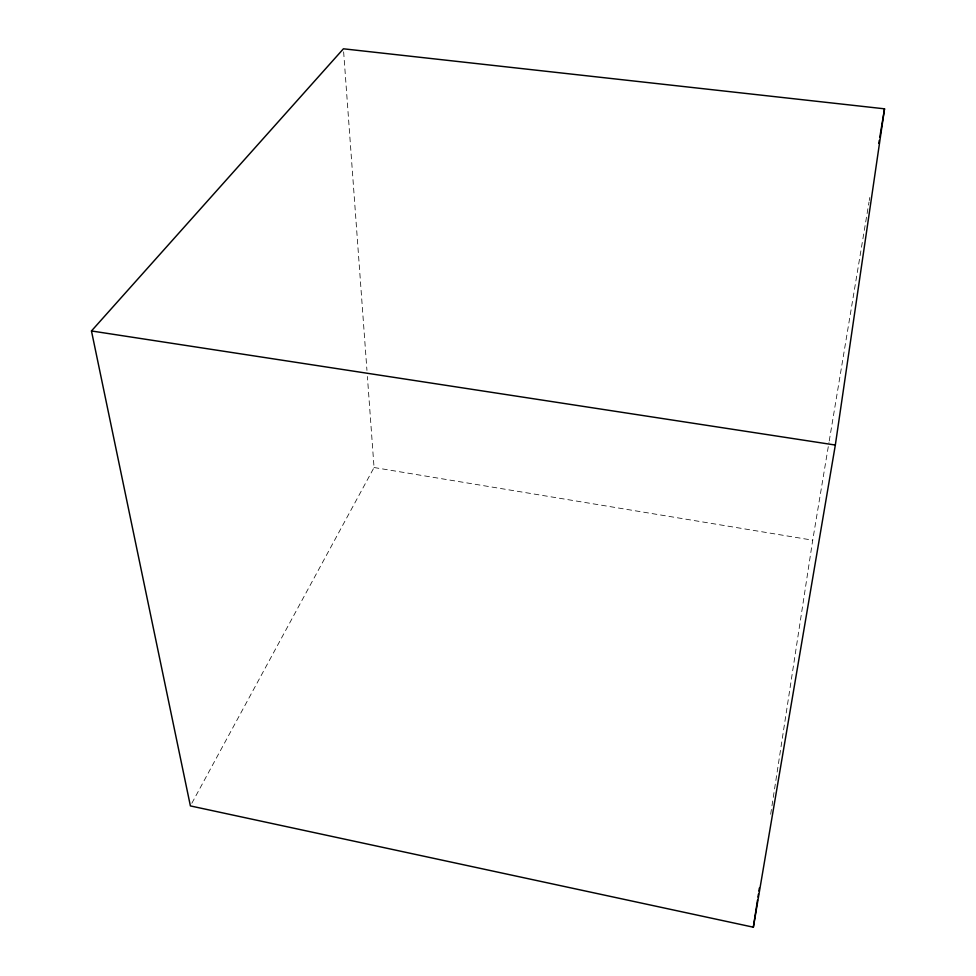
<?xml version="1.0" encoding="UTF-8"?>
<svg xmlns="http://www.w3.org/2000/svg" width="976" height="976" viewBox="0 0 976 976"><rect width="100%" height="100%" fill="white"/><g stroke="black" fill="none" stroke-linecap="round" stroke-linejoin="round"><path stroke-width="0.73" stroke-dasharray="4.88 3.66" d="M770.674 814.265L812.715 540.192L828.978 442.494M829.234 440.993L869.018 202.02M869.262 200.507L869.762 197.506M191.845 803.248L374.052 467.528L367.391 376.504M374.052 467.528L812.715 540.192M343.637 51.838L366.952 370.429"/><path stroke-width="1.46" d="M835.334 445.044L884.537 108.824L343.418 48.8L91.463 330.962L190.393 805.92L753.35 927.2L835.334 445.044L91.463 330.962M753.35 927.2L757.51 900.092M757.974 897.078L758.437 894.077M758.889 891.064L759.352 888.05M878.778 143.399L879.278 140.385M879.779 137.384L884.537 108.824"/></g></svg>
